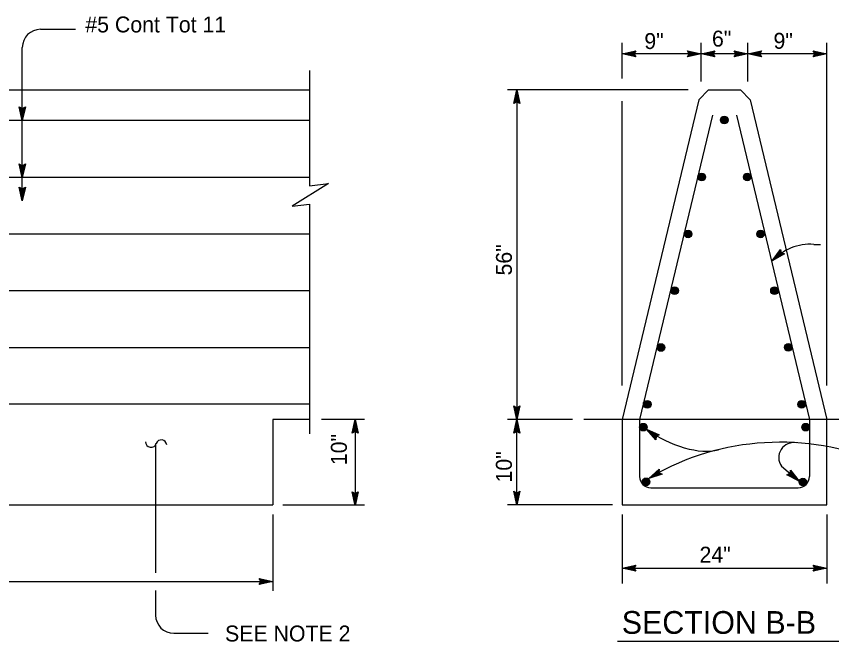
# Model space of a CAD drawing. Extents: x -894 to 866, y -476 to 714.
# Drawn here: x -515.9 to -157.4, y -249 to 26.2 of the extents above; entities that cross this region are included whole.
import ezdxf

# ---------------------------------------------------------------- set-up
doc = ezdxf.new("R2010")
doc.units = 0
for name, color, linetype in [('56 Stage 3 Anno', 7, 'Continuous'), ('57 Undefined', 7, 'Continuous'), ('60 Nongeo Data', 7, 'Continuous')]:
    doc.layers.add(name, color=color, linetype=linetype)

msp = doc.modelspace()

# ---------------------------------------------------------------- linework, layer by layer
at = {"layer": '56 Stage 3 Anno'}
for p, q in [((-249.58, 9.68), (-243.58, 11.01)), ((-243.58, 11.01), (-244.38, 9.68)), ((-243.58, 11.01), (-243.58, 11.01)), ((-220.08, 9.68), (-220.88, 11.02)), ((-220.88, 11.02), (-220.88, 11.02)), ((-220.88, 11.02), (-214.88, 9.68)), ((-214.88, 9.68), (-208.88, 11.01)), ((-208.88, 11.01), (-209.68, 9.68)), ((-208.88, 11.01), (-208.88, 11.01)), ((-199.47, 9.68), (-200.27, 11.02)), ((-200.27, 11.02), (-200.27, 11.02)), ((-200.27, 11.02), (-194.27, 9.68)), ((-194.27, 9.68), (-188.27, 11.01)), ((-188.27, 11.01), (-189.07, 9.68)), ((-188.27, 11.01), (-188.27, 11.01)), ((-164.78, 9.68), (-165.58, 11.02)), ((-165.58, 11.02), (-165.58, 11.02)), ((-165.58, 11.02), (-159.58, 9.68)), ((-243.58, 8.34), (-249.58, 9.68)), ((-249.58, 9.68), (-249.58, 9.68)), ((-243.79, 8.69), (-248.2, 9.68)), ((-248.19, 9.68), (-243.81, 10.65)), ((-246.81, 9.67), (-243.99, 10.3)), ((-244.03, 9.05), (-246.81, 9.67)), ((-245.43, 9.67), (-244.22, 9.94)), ((-244.2, 9.4), (-245.43, 9.67)), ((-244.38, 9.68), (-243.58, 8.34)), ((-243.58, 8.34), (-243.58, 8.34)), ((-214.88, 9.68), (-220.88, 8.35)), ((-220.88, 8.35), (-220.08, 9.68)), ((-220.88, 8.35), (-220.88, 8.35)), ((-220.67, 10.66), (-216.26, 9.68)), ((-216.27, 9.67), (-220.65, 8.71)), ((-217.65, 9.68), (-220.47, 9.05)), ((-220.43, 10.3), (-217.65, 9.68)), ((-220.26, 9.95), (-219.03, 9.68)), ((-219.03, 9.68), (-220.24, 9.41)), ((-208.88, 8.34), (-214.88, 9.68)), ((-214.88, 9.68), (-214.88, 9.68)), ((-214.88, 9.68), (-214.88, 9.68)), ((-209.1, 8.69), (-213.5, 9.68)), ((-213.49, 9.68), (-209.12, 10.65)), ((-212.12, 9.67), (-209.29, 10.3)), ((-209.33, 9.05), (-212.12, 9.67)), ((-210.74, 9.67), (-209.53, 9.94)), ((-209.51, 9.4), (-210.74, 9.67)), ((-209.68, 9.68), (-208.88, 8.34)), ((-208.88, 8.34), (-208.88, 8.34)), ((-194.27, 9.68), (-200.27, 8.35)), ((-200.27, 8.35), (-199.47, 9.68)), ((-200.27, 8.35), (-200.27, 8.35)), ((-200.05, 10.66), (-195.65, 9.68)), ((-195.66, 9.67), (-200.04, 8.71)), ((-197.03, 9.68), (-199.86, 9.05)), ((-199.82, 10.3), (-197.03, 9.68)), ((-199.64, 9.95), (-198.42, 9.68)), ((-198.42, 9.68), (-199.62, 9.41)), ((-194.27, 9.68), (-194.27, 9.68)), ((-188.27, 8.34), (-194.27, 9.68)), ((-194.27, 9.68), (-194.27, 9.68)), ((-188.49, 8.69), (-192.89, 9.68)), ((-192.88, 9.68), (-188.51, 10.65)), ((-191.51, 9.67), (-188.68, 10.3)), ((-188.72, 9.05), (-191.51, 9.67)), ((-190.13, 9.67), (-188.92, 9.94)), ((-188.9, 9.4), (-190.13, 9.67)), ((-189.07, 9.68), (-188.27, 8.34)), ((-188.27, 8.34), (-188.27, 8.34)), ((-159.58, 9.68), (-165.58, 8.35)), ((-165.58, 8.35), (-164.78, 9.68)), ((-165.58, 8.35), (-165.58, 8.35)), ((-165.36, 10.66), (-160.96, 9.68)), ((-160.97, 9.67), (-165.34, 8.71)), ((-162.34, 9.68), (-165.17, 9.05)), ((-165.13, 10.3), (-162.34, 9.68)), ((-164.95, 9.95), (-163.72, 9.68)), ((-163.72, 9.68), (-164.93, 9.41)), ((-159.58, 9.68), (-159.58, 9.68)), ((-297.18, -12.25), (-295.84, -6.25)), ((-295.84, -6.25), (-295.84, -6.25)), ((-295.84, -6.25), (-294.51, -12.25)), ((-296.82, -12.04), (-295.84, -7.63)), ((-296.46, -11.8), (-295.84, -9.02)), ((-296.11, -11.63), (-295.84, -10.4)), ((-295.84, -9.02), (-295.21, -11.84)), ((-295.84, -10.4), (-295.57, -11.61)), ((-295.83, -7.64), (-294.87, -12.02)), ((-295.84, -11.45), (-297.18, -12.25)), ((-297.18, -12.25), (-297.18, -12.25)), ((-294.51, -12.25), (-295.84, -11.45)), ((-294.51, -12.25), (-294.51, -12.25)), ((-513.29, -44.81), (-514.62, -38.81)), ((-514.62, -38.81), (-514.62, -38.81)), ((-514.62, -38.81), (-513.29, -39.61)), ((-513.3, -43.42), (-514.26, -39.05)), ((-513.29, -42.05), (-513.92, -39.22)), ((-513.29, -39.61), (-511.95, -38.81)), ((-511.95, -38.81), (-513.29, -44.81)), ((-512.31, -39.03), (-513.29, -43.43)), ((-512.67, -39.26), (-513.29, -42.05)), ((-511.95, -38.81), (-511.95, -38.81)), ((-513.29, -40.67), (-513.56, -39.46)), ((-513.02, -39.44), (-513.29, -40.67)), ((-513.29, -44.81), (-513.29, -44.81)), ((-165.32, -74.16), (-162.43, -74.18)), ((-183.55, -81.36), (-179.96, -76.37)), ((-178.18, -78.37), (-183.55, -81.36)), ((-182.52, -80.43), (-179.9, -76.8)), ((-178.58, -78.24), (-182.52, -80.44)), ((-181.49, -79.52), (-179.8, -77.17)), ((-179, -78.13), (-181.49, -79.52)), ((-180.46, -78.6), (-179.74, -77.6)), ((-179.36, -77.99), (-180.46, -78.6)), ((-179.96, -76.37), (-179.96, -76.37)), ((-179.96, -76.37), (-179.67, -77.9)), ((-179.67, -77.9), (-178.18, -78.37)), ((-178.18, -78.37), (-178.18, -78.37)), ((-183.55, -81.36), (-183.55, -81.36)), ((-295.84, -151.25), (-297.17, -145.25)), ((-297.17, -145.25), (-297.17, -145.25)), ((-297.17, -145.25), (-295.84, -146.05)), ((-295.84, -151.25), (-297.17, -145.25)), ((-297.17, -145.25), (-297.17, -145.25)), ((-297.17, -145.25), (-295.84, -146.05)), ((-295.84, -149.86), (-296.81, -145.49)), ((-295.84, -149.86), (-296.81, -145.49)), ((-295.83, -148.49), (-296.46, -145.66)), ((-295.83, -148.49), (-296.46, -145.66)), ((-295.83, -147.11), (-296.1, -145.9)), ((-295.83, -147.11), (-296.1, -145.9)), ((-295.84, -146.05), (-294.5, -145.25)), ((-294.5, -145.25), (-295.84, -151.25)), ((-295.84, -146.05), (-294.5, -145.25)), ((-294.5, -145.25), (-295.84, -151.25)), ((-294.85, -145.47), (-295.84, -149.87)), ((-294.85, -145.47), (-295.84, -149.87)), ((-295.21, -145.7), (-295.83, -148.49)), ((-295.21, -145.7), (-295.83, -148.49)), ((-295.56, -145.88), (-295.83, -147.11)), ((-295.56, -145.88), (-295.83, -147.11)), ((-294.5, -145.25), (-294.5, -145.25)), ((-294.5, -145.25), (-294.5, -145.25)), ((-368.27, -157.27), (-366.93, -151.27)), ((-367.91, -157.05), (-366.93, -152.65)), ((-367.55, -156.82), (-366.93, -154.03)), ((-366.93, -151.27), (-366.93, -151.27)), ((-366.93, -151.27), (-365.6, -157.27)), ((-366.93, -152.66), (-365.96, -157.03)), ((-366.93, -154.03), (-366.31, -156.85)), ((-297.18, -157.25), (-295.84, -151.25)), ((-297.18, -157.25), (-295.84, -151.25)), ((-296.82, -157.04), (-295.84, -152.63)), ((-296.82, -157.04), (-295.84, -152.63)), ((-296.46, -156.8), (-295.84, -154.01)), ((-296.46, -156.8), (-295.84, -154.01)), ((-295.84, -151.25), (-295.84, -151.25)), ((-295.84, -151.25), (-294.51, -157.25)), ((-295.84, -151.25), (-295.84, -151.25)), ((-295.84, -151.25), (-294.51, -157.25)), ((-295.84, -151.25), (-295.84, -151.25)), ((-295.84, -151.25), (-295.84, -151.25)), ((-295.84, -154.01), (-295.21, -156.84)), ((-295.84, -154.01), (-295.21, -156.84)), ((-295.83, -152.64), (-294.87, -157.02)), ((-295.83, -152.64), (-294.87, -157.02)), ((-366.93, -156.47), (-368.27, -157.27)), ((-368.27, -157.27), (-368.27, -157.27)), ((-367.21, -156.64), (-366.93, -155.41)), ((-366.93, -155.41), (-366.67, -156.62)), ((-365.6, -157.27), (-366.93, -156.47)), ((-365.6, -157.27), (-365.6, -157.27)), ((-295.84, -156.45), (-297.18, -157.25)), ((-295.84, -156.45), (-297.18, -157.25)), ((-297.18, -157.25), (-297.18, -157.25)), ((-297.18, -157.25), (-297.18, -157.25)), ((-296.11, -156.63), (-295.84, -155.4)), ((-296.11, -156.63), (-295.84, -155.4)), ((-295.84, -155.4), (-295.57, -156.6)), ((-295.84, -155.4), (-295.57, -156.6)), ((-294.51, -157.25), (-295.84, -156.45)), ((-294.51, -157.25), (-295.84, -156.45)), ((-294.51, -157.25), (-294.51, -157.25)), ((-294.51, -157.25), (-294.51, -157.25)), ((-234.84, -160.15), (-238.86, -155.5)), ((-238.86, -155.5), (-238.86, -155.5)), ((-238.86, -155.5), (-233.24, -158.01)), ((-234.8, -159.74), (-237.75, -156.32)), ((-237.74, -156.33), (-233.65, -158.15)), ((-234.77, -159.31), (-236.64, -157.15)), ((-236.64, -157.15), (-234, -158.33)), ((-234.71, -158.92), (-235.53, -157.97)), ((-235.53, -157.97), (-234.4, -158.48)), ((-234.68, -158.6), (-234.84, -160.15)), ((-234.84, -160.15), (-234.84, -160.15)), ((-233.24, -158.01), (-234.68, -158.6)), ((-233.24, -158.01), (-233.24, -158.01)), ((-179.49, -171.8), (-171.66, -178.47)), ((-237.9, -177.14), (-233.36, -173)), ((-232.03, -175.31), (-237.9, -177.14)), ((-232.4, -175.11), (-236.71, -176.45)), ((-236.7, -176.44), (-233.39, -173.42)), ((-235.51, -175.76), (-233.37, -173.81)), ((-232.78, -174.91), (-235.51, -175.76)), ((-234.31, -175.08), (-233.39, -174.24)), ((-233.11, -174.7), (-234.31, -175.08)), ((-233.36, -173), (-233.39, -174.55)), ((-233.39, -174.55), (-232.03, -175.31)), ((-233.36, -173), (-233.36, -173)), ((-232.03, -175.31), (-232.03, -175.31)), ((-177.24, -175.51), (-175.76, -175.01)), ((-171.81, -178.39), (-177.24, -175.51)), ((-177.24, -175.51), (-177.24, -175.51)), ((-172.87, -177.49), (-176.82, -175.39)), ((-173.91, -176.59), (-176.46, -175.24)), ((-174.96, -175.7), (-176.05, -175.12)), ((-175.76, -175.01), (-175.5, -173.48)), ((-175.72, -174.69), (-174.96, -175.7)), ((-175.62, -174.31), (-173.91, -176.59)), ((-175.57, -173.89), (-172.86, -177.49)), ((-175.5, -173.48), (-175.5, -173.48)), ((-175.5, -173.48), (-171.81, -178.39)), ((-237.9, -177.14), (-237.9, -177.14)), ((-171.81, -178.39), (-171.81, -178.39)), ((-295.84, -188.75), (-297.17, -182.75)), ((-297.17, -182.75), (-297.17, -182.75)), ((-297.17, -182.75), (-295.84, -183.55)), ((-295.84, -183.55), (-294.5, -182.75)), ((-294.5, -182.75), (-295.84, -188.75)), ((-294.5, -182.75), (-294.5, -182.75)), ((-366.93, -188.99), (-368.26, -182.99)), ((-368.26, -182.99), (-368.26, -182.99)), ((-368.26, -182.99), (-366.93, -183.79)), ((-366.93, -187.6), (-367.9, -183.22)), ((-366.93, -186.22), (-367.55, -183.4)), ((-366.93, -184.84), (-367.2, -183.63)), ((-366.93, -183.79), (-365.59, -182.99)), ((-365.59, -182.99), (-366.93, -188.99)), ((-365.95, -183.2), (-366.93, -187.61)), ((-366.31, -183.44), (-366.93, -186.22)), ((-366.65, -183.61), (-366.93, -184.84)), ((-365.59, -182.99), (-365.59, -182.99)), ((-295.84, -187.36), (-296.81, -182.99)), ((-295.83, -185.99), (-296.46, -183.16)), ((-295.83, -184.61), (-296.1, -183.4)), ((-294.85, -182.97), (-295.84, -187.37)), ((-295.21, -183.2), (-295.83, -185.99)), ((-295.56, -183.38), (-295.83, -184.61)), ((-366.93, -188.99), (-366.93, -188.99)), ((-295.84, -188.75), (-295.84, -188.75)), ((-249.58, -216.58), (-243.58, -215.25)), ((-243.58, -217.92), (-249.58, -216.58)), ((-249.58, -216.58), (-249.58, -216.58)), ((-243.79, -217.56), (-248.2, -216.58)), ((-248.19, -216.57), (-243.81, -215.61)), ((-246.81, -216.58), (-243.99, -215.95)), ((-244.03, -217.2), (-246.81, -216.58)), ((-245.43, -216.58), (-244.22, -216.31)), ((-244.2, -216.86), (-245.43, -216.58)), ((-243.58, -215.25), (-244.38, -216.58)), ((-244.38, -216.58), (-243.58, -217.92)), ((-243.58, -215.25), (-243.58, -215.25)), ((-243.58, -217.92), (-243.58, -217.92)), ((-164.78, -216.58), (-165.58, -215.24)), ((-165.58, -215.24), (-165.58, -215.24)), ((-165.58, -215.24), (-159.58, -216.58)), ((-159.58, -216.58), (-165.58, -217.91)), ((-165.58, -217.91), (-164.78, -216.58)), ((-165.58, -217.91), (-165.58, -217.91)), ((-165.36, -215.59), (-160.96, -216.58)), ((-160.97, -216.58), (-165.34, -217.55)), ((-162.34, -216.58), (-165.17, -217.2)), ((-165.13, -215.95), (-162.34, -216.58)), ((-164.95, -216.3), (-163.72, -216.57)), ((-163.72, -216.57), (-164.93, -216.84)), ((-159.58, -216.58), (-159.58, -216.58)), ((-408.33, -222.43), (-409.13, -221.09)), ((-409.13, -221.09), (-409.13, -221.09)), ((-409.13, -221.09), (-403.13, -222.43)), ((-408.91, -221.44), (-404.51, -222.43)), ((-408.68, -221.8), (-405.89, -222.42)), ((-408.5, -222.15), (-407.27, -222.42)), ((-403.13, -222.43), (-409.13, -223.76)), ((-409.13, -223.76), (-408.33, -222.43)), ((-409.13, -223.76), (-409.13, -223.76)), ((-404.52, -222.43), (-408.89, -223.4)), ((-405.89, -222.42), (-408.71, -223.05)), ((-407.27, -222.42), (-408.48, -222.69)), ((-403.13, -222.43), (-403.13, -222.43)), ((-446.69, -245.28), (-431.52, -245.28)), ((-251.69, -248.79), (-154.33, -248.79))]:
    msp.add_line(p, q, dxfattribs=at)
for centre, radius, start, end in [((-166.7, -97.35), 23.23, 86.5899, 136.5155), ((-456.7, -161.06), 2.4, 177.7877, 344.8485), ((-452.16, -162.59), 2.4, 5.3015, 158.2276), ((-179.99, -275.16), 113.96, 67.1337, 119.8583), ((-174.16, -167.95), 6.58, 78.2708, 215.8008), ((-446.69, -237.28), 8, 180, 270)]:
    msp.add_arc(centre, radius, start, end, dxfattribs=at)
msp.add_ellipse((-225.38, -149.24), major_axis=(-23.27, 11.4), ratio=0.477722, start_param=1.201755, end_param=2.659637, dxfattribs=at)
at = {"layer": '57 Undefined'}
for p, q in [((-505.29, 20.43), (-489.98, 20.43)), ((-513.29, -19.48), (-513.29, 12.43)), ((-513.29, -19.63), (-514.62, -13.63)), ((-514.62, -13.63), (-514.62, -13.63)), ((-514.62, -13.63), (-513.29, -14.43)), ((-513.3, -18.24), (-514.26, -13.87)), ((-513.29, -16.87), (-513.92, -14.04)), ((-513.29, -15.49), (-513.56, -14.28)), ((-513.29, -14.43), (-511.95, -13.63)), ((-511.95, -13.63), (-513.29, -19.63)), ((-512.31, -13.85), (-513.29, -18.25)), ((-512.67, -14.08), (-513.29, -16.87)), ((-513.02, -14.26), (-513.29, -15.49)), ((-511.95, -13.63), (-511.95, -13.63)), ((-513.29, -19.63), (-513.29, -19.63)), ((-513.29, -44.54), (-513.29, -19.77)), ((-513.29, -54.97), (-513.29, -42.17)), ((-513.29, -54.97), (-514.62, -48.97)), ((-514.62, -48.97), (-514.62, -48.97)), ((-514.62, -48.97), (-513.29, -49.77)), ((-513.3, -53.58), (-514.26, -49.21)), ((-513.29, -52.21), (-513.92, -49.39)), ((-513.29, -50.83), (-513.56, -49.62)), ((-513.29, -49.77), (-511.95, -48.97)), ((-511.95, -48.97), (-513.29, -54.97)), ((-512.31, -49.19), (-513.29, -53.59)), ((-512.67, -49.42), (-513.29, -52.21)), ((-513.02, -49.6), (-513.29, -50.83)), ((-511.95, -48.97), (-511.95, -48.97)), ((-513.29, -54.97), (-513.29, -54.97))]:
    msp.add_line(p, q, dxfattribs=at)
msp.add_arc((-505.29, 12.43), 8, 90, 180, dxfattribs=at)
at = {"layer": '60 Nongeo Data'}
for p, q in [((-249.58, -1.25), (-249.58, 14.52)), ((-214.88, -2.49), (-214.88, 14.52)), ((-194.27, -2.49), (-194.27, 14.52)), ((-159.58, -136.25), (-159.58, 14.52)), ((-214.88, 9.68), (-249.58, 9.68)), ((-194.27, 9.68), (-214.88, 9.68)), ((-159.58, 9.68), (-194.27, 9.68)), ((-386.99, 2.28), (-386.99, -48.45)), ((-653.22, -6.25), (-386.99, -6.25)), ((-220.49, -6.25), (-300.04, -6.25)), ((-295.84, -6.25), (-295.84, -151.25)), ((-211.55, -6.25), (-215.93, -10.63)), ((-211.55, -6.25), (-197.6, -6.25)), ((-197.6, -6.25), (-193.22, -10.63)), ((-215.93, -10.63), (-249.58, -151.25)), ((-193.22, -10.63), (-159.58, -151.25)), ((-249.58, -136.25), (-249.58, -11.25)), ((-209.9, -17.36), (-241.93, -151.25)), ((-199.26, -17.36), (-167.22, -151.25)), ((-646.02, -19.48), (-386.99, -19.48)), ((-646.02, -44.54), (-386.99, -44.54)), ((-386.99, -56.45), (-386.99, -157.46)), ((-646.02, -69.55), (-386.99, -69.55)), ((-646.02, -94.53), (-386.99, -94.53)), ((-646.02, -119.54), (-386.99, -119.54)), ((-386.99, -144.53), (-647.89, -144.53)), ((-403.13, -151.25), (-403.13, -188.75)), ((-386.99, -151.25), (-403.13, -151.25)), ((-362.9, -151.25), (-381.75, -151.25)), ((-366.93, -151.27), (-366.93, -188.99)), ((-271.4, -151.25), (-300.04, -151.25)), ((-295.84, -188.75), (-295.84, -151.25)), ((-100.17, -151.25), (-266.41, -151.25)), ((-249.58, -151.25), (-249.58, -188.75)), ((-241.93, -151.25), (-241.93, -176.25)), ((-167.22, -151.25), (-167.22, -176.25)), ((-159.58, -188.75), (-159.58, -151.25)), ((-454.69, -162.35), (-454.69, -218.72)), ((-236.93, -181.25), (-172.22, -181.25)), ((-653.12, -188.75), (-403.13, -188.75)), ((-398.75, -188.75), (-362.9, -188.75)), ((-253.78, -188.75), (-300.04, -188.75)), ((-249.58, -188.75), (-159.58, -188.75)), ((-403.13, -192.95), (-403.13, -226.63)), ((-249.58, -192.95), (-249.58, -223.41)), ((-159.58, -192.95), (-159.58, -223.41)), ((-249.58, -216.58), (-159.58, -216.58)), ((-653.12, -222.43), (-403.13, -222.43)), ((-454.69, -226.44), (-454.69, -237.28))]:
    msp.add_line(p, q, dxfattribs=at)
msp.add_lwpolyline([(-386.99, -48.45), (-378.69, -47.41), (-394.69, -57.41), (-386.99, -56.45)], dxfattribs=at)
for centre, radius in [((-204.67, -19.48), 1.68), ((-204.67, -19.48), 1.55), ((-204.67, -19.48), 1.41), ((-204.67, -19.48), 1.28), ((-204.67, -19.48), 1.14), ((-204.67, -19.48), 1.01), ((-204.67, -19.48), 0.874), ((-204.67, -19.48), 0.739), ((-204.67, -19.48), 0.605), ((-204.67, -19.48), 0.47), ((-204.67, -19.48), 0.336), ((-204.67, -19.48), 0.202), ((-204.67, -19.48), 0.0672), ((-214.56, -44.54), 1.68), ((-214.56, -44.54), 1.55), ((-194.57, -44.5), 1.68), ((-194.57, -44.5), 1.55), ((-214.56, -44.54), 1.41), ((-214.56, -44.54), 1.28), ((-214.56, -44.54), 1.14), ((-214.56, -44.54), 1.01), ((-214.56, -44.54), 0.874), ((-214.56, -44.54), 0.739), ((-214.56, -44.54), 0.605), ((-214.56, -44.54), 0.47), ((-214.56, -44.54), 0.336), ((-214.56, -44.54), 0.202), ((-214.56, -44.54), 0.0672), ((-194.57, -44.5), 1.41), ((-194.57, -44.5), 1.28), ((-194.57, -44.5), 1.14), ((-194.57, -44.5), 1.01), ((-194.57, -44.5), 0.874), ((-194.57, -44.5), 0.739), ((-194.57, -44.5), 0.605), ((-194.57, -44.5), 0.47), ((-194.57, -44.5), 0.336), ((-194.57, -44.5), 0.202), ((-194.57, -44.5), 0.0672), ((-220.57, -69.55), 1.68), ((-220.57, -69.55), 1.55), ((-188.71, -69.55), 1.68), ((-188.71, -69.55), 1.55), ((-220.57, -69.55), 1.41), ((-220.57, -69.55), 1.28), ((-220.57, -69.55), 1.14), ((-220.57, -69.55), 1.01), ((-220.57, -69.55), 0.874), ((-220.57, -69.55), 0.739), ((-220.57, -69.55), 0.605), ((-220.57, -69.55), 0.47), ((-220.57, -69.55), 0.336), ((-220.57, -69.55), 0.202), ((-220.57, -69.55), 0.0672), ((-188.71, -69.55), 1.41), ((-188.71, -69.55), 1.28), ((-188.71, -69.55), 1.14), ((-188.71, -69.55), 1.01), ((-188.71, -69.55), 0.874), ((-188.71, -69.55), 0.739), ((-188.71, -69.55), 0.605), ((-188.71, -69.55), 0.47), ((-188.71, -69.55), 0.336), ((-188.71, -69.55), 0.202), ((-188.71, -69.55), 0.0672), ((-226.55, -94.53), 1.68), ((-226.55, -94.53), 1.55), ((-226.55, -94.53), 1.41), ((-182.59, -94.53), 1.68), ((-182.59, -94.53), 1.55), ((-182.59, -94.53), 1.41), ((-226.55, -94.53), 1.28), ((-226.55, -94.53), 1.14), ((-226.55, -94.53), 1.01), ((-226.55, -94.53), 0.874), ((-226.55, -94.53), 0.739), ((-226.55, -94.53), 0.605), ((-226.55, -94.53), 0.47), ((-226.55, -94.53), 0.336), ((-226.55, -94.53), 0.202), ((-226.55, -94.53), 0.0672), ((-182.59, -94.53), 1.28), ((-182.59, -94.53), 1.14), ((-182.59, -94.53), 1.01), ((-182.59, -94.53), 0.874), ((-182.59, -94.53), 0.739), ((-182.59, -94.53), 0.605), ((-182.59, -94.53), 0.47), ((-182.59, -94.53), 0.336), ((-182.59, -94.53), 0.202), ((-182.59, -94.53), 0.0672), ((-232.55, -119.54), 1.68), ((-232.55, -119.54), 1.55), ((-232.55, -119.54), 1.41), ((-232.55, -119.54), 1.28), ((-176.56, -119.52), 1.68), ((-176.56, -119.52), 1.55), ((-176.56, -119.52), 1.41), ((-176.56, -119.52), 1.28), ((-232.55, -119.54), 1.14), ((-232.55, -119.54), 1.01), ((-232.55, -119.54), 0.874), ((-232.55, -119.54), 0.739), ((-232.55, -119.54), 0.605), ((-232.55, -119.54), 0.47), ((-232.55, -119.54), 0.336), ((-232.55, -119.54), 0.202), ((-232.55, -119.54), 0.0672), ((-176.56, -119.52), 1.14), ((-176.56, -119.52), 1.01), ((-176.56, -119.52), 0.874), ((-176.56, -119.52), 0.739), ((-176.56, -119.52), 0.605), ((-176.56, -119.52), 0.47), ((-176.56, -119.52), 0.336), ((-176.56, -119.52), 0.202), ((-176.56, -119.52), 0.0672), ((-238.57, -144.53), 1.68), ((-238.57, -144.53), 1.55), ((-238.57, -144.53), 1.41), ((-238.57, -144.53), 1.28), ((-238.57, -144.53), 1.14), ((-170.65, -144.52), 1.68), ((-170.65, -144.52), 1.55), ((-170.65, -144.52), 1.41), ((-170.65, -144.52), 1.28), ((-170.65, -144.52), 1.14), ((-238.57, -144.53), 1.01), ((-238.57, -144.53), 0.874), ((-238.57, -144.53), 0.739), ((-238.57, -144.53), 0.605), ((-238.57, -144.53), 0.47), ((-238.57, -144.53), 0.336), ((-238.57, -144.53), 0.202), ((-238.57, -144.53), 0.0672), ((-170.65, -144.52), 1.01), ((-170.65, -144.52), 0.874), ((-170.65, -144.52), 0.739), ((-170.65, -144.52), 0.605), ((-170.65, -144.52), 0.47), ((-170.65, -144.52), 0.336), ((-170.65, -144.52), 0.202), ((-170.65, -144.52), 0.0672), ((-240.26, -154.59), 1.68), ((-240.26, -154.59), 1.55), ((-240.26, -154.59), 1.41), ((-240.26, -154.59), 1.28), ((-240.26, -154.59), 1.14), ((-240.26, -154.59), 1.01), ((-240.26, -154.59), 0.874), ((-240.26, -154.59), 0.739), ((-240.26, -154.59), 0.605), ((-240.26, -154.59), 0.47), ((-168.88, -154.59), 1.68), ((-168.88, -154.59), 1.55), ((-168.88, -154.59), 1.41), ((-168.88, -154.59), 1.28), ((-168.88, -154.59), 1.14), ((-168.88, -154.59), 1.01), ((-168.88, -154.59), 0.874), ((-168.88, -154.59), 0.739), ((-168.88, -154.59), 0.605), ((-168.88, -154.59), 0.47), ((-240.26, -154.59), 0.336), ((-240.26, -154.59), 0.202), ((-240.26, -154.59), 0.0672), ((-168.88, -154.59), 0.336), ((-168.88, -154.59), 0.202), ((-168.88, -154.59), 0.0672), ((-239.05, -178.64), 1.68), ((-239.05, -178.64), 1.55), ((-239.05, -178.64), 1.41), ((-239.05, -178.64), 1.28), ((-239.05, -178.64), 1.14), ((-239.05, -178.64), 1.01), ((-239.05, -178.64), 0.874), ((-239.05, -178.64), 0.739), ((-239.05, -178.64), 0.605), ((-239.05, -178.64), 0.47), ((-239.05, -178.64), 0.336), ((-239.05, -178.64), 0.202), ((-239.05, -178.64), 0.0672), ((-170.12, -178.75), 1.68), ((-170.12, -178.75), 1.55), ((-170.12, -178.75), 1.41), ((-170.12, -178.75), 1.28), ((-170.12, -178.75), 1.14), ((-170.12, -178.75), 1.01), ((-170.12, -178.75), 0.874), ((-170.12, -178.75), 0.739), ((-170.12, -178.75), 0.605), ((-170.12, -178.75), 0.47), ((-170.12, -178.75), 0.336), ((-170.12, -178.75), 0.202), ((-170.12, -178.75), 0.0672)]:
    msp.add_circle(centre, radius, dxfattribs=at)
for centre, start, end in [((-236.93, -176.25), 180, 270), ((-172.22, -176.25), 270, 0)]:
    msp.add_arc(centre, 5, start, end, dxfattribs=at)

# ---------------------------------------------------------------- texts
at = {"layer": '56 Stage 3 Anno'}
msp.add_text('SECTION B-B', height=10, dxfattribs=at).set_placement((-249.76, -245.49))
at = {"layer": '57 Undefined'}
for s, p in [('#5 Cont Tot 11', (-485.59, 19.05)), ('9"', (-239.82, 11.76)), ('6"', (-210.09, 12.83)), ('9"', (-183.04, 11.87)), ('24"', (-215.56, -214.18)), ('SEE NOTE 2', (-424.17, -248.86))]:
    msp.add_text(s, height=7, dxfattribs=at).set_placement(p)
for s, p in [('56"', (-298.05, -87.86)), ('10"', (-370.61, -171.3)), ('10"', (-298.07, -178.92))]:
    msp.add_text(s, height=7, rotation=90, dxfattribs=at).set_placement(p)

doc.saveas('drawing.dxf')
